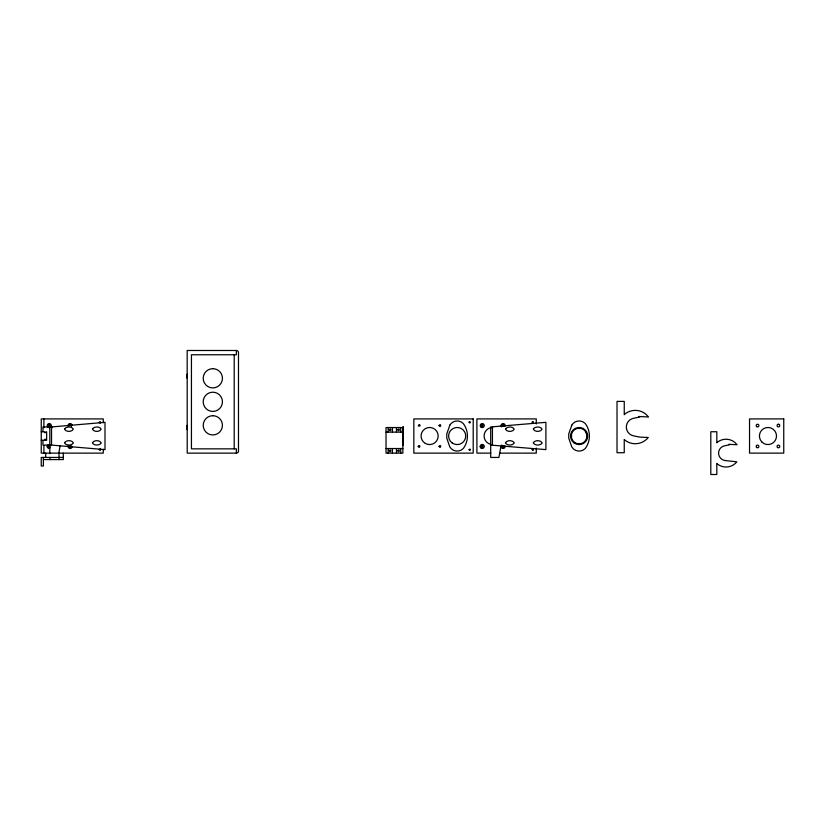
<?xml version="1.0" encoding="UTF-8"?>
<svg xmlns="http://www.w3.org/2000/svg" width="825" height="825" viewBox="0 0 825 825"><rect width="100%" height="100%" fill="white"/><g stroke="black" fill="none" stroke-linecap="round" stroke-linejoin="round"><path stroke-width="1.24" d="M58.843 452.791L60.122 445.82M501.022 445.82L498.898 457.442L490.7 457.442L490.7 426.958L545.903 422.338L545.903 449.615L490.7 445.088M48.252 446.304L49.882 445.675M69.259 445.943C68.3 447.975 72.105 447.707 70.929 445.851M503.951 426.164C505.055 423.555 500.404 424.978 502.776 426.525M69.331 445.84C68.135 447.686 71.919 448.006 71.012 445.964M100.485 422.751C101.166 420.203 97.546 422.823 100.176 422.978M49.954 447.181C47.829 448.656 47.891 444.221 49.974 445.758M49.851 447.274L48.242 446.573M502.879 445.479C500.352 446.768 504.817 448.687 504.013 445.964M639.715 416.996L634.415 418.12A8.982 8.982 0 0 0 633.796 435.909L639.777 437.116L648.285 437.487A16.675 16.675 0 0 1 624.845 440.065L624.247 439.447L624.247 452.719L617.018 452.719L617.018 401.393L624.247 401.393L624.247 414.728L625.412 413.603A16.675 16.675 0 0 1 645.717 414.047L648.543 416.996L638.622 416.491M729.712 444.747L725.299 445.675A7.487 7.487 0 0 0 724.783 460.505L736.859 461.825A13.901 13.901 0 0 1 717.317 463.97L716.822 463.454L716.822 474.509L710.799 474.509L710.799 431.743L716.822 431.743L716.822 442.85L717.791 441.922A13.901 13.901 0 0 1 734.714 442.282L737.065 444.747L728.805 444.324M49.252 424.576C46.21 427.103 52.192 426.298 49.51 424.607M419.172 424.576C416.13 427.103 422.122 426.298 419.43 424.607M42.962 431.743L42.962 426.958L51.532 426.958L105.002 422.338L105.002 449.615L51.532 445.088L42.962 445.088L42.962 440.302M236.352 350.491L187.172 350.491L187.213 453.131L236.352 453.131A2.135 2.135 0 0 0 238.487 450.986L238.487 352.626A2.135 2.135 0 0 0 236.352 350.491L236.352 354.771L191.441 354.771L191.441 448.852L236.352 448.852L236.352 453.131M402.765 428.144L403.301 428.113M402.765 428.257L403.301 428.257M402.765 428.423L403.301 428.423M578.696 428.536L579.552 428.536M402.765 428.639L403.301 428.639M402.765 428.897L403.301 428.897M402.765 429.175L403.301 429.175M402.765 429.454L403.301 429.454M402.765 429.712L403.301 429.712M402.765 429.938L403.301 429.938M402.765 430.103L403.301 430.248M41.25 431.743L44.674 431.743L44.674 432.774L46.643 431.743L46.643 440.302L45.53 440.302L45.53 439.271L44.674 439.271L44.674 440.302L41.25 440.302M386.028 432.135L402.868 432.135M578.696 443.51L579.552 443.51M386.028 448.532L402.868 448.532M490.803 453.131L476.902 453.131L476.902 418.914L536.281 418.914L536.281 423.988M499.641 453.131L536.281 453.131L536.281 448.058M63.308 457.442L41.25 457.442L41.25 465.991L43.385 465.991L43.385 457.442M43.385 459.577L63.308 459.577L63.308 453.131M100.248 449.099C97.433 449.171 101.351 451.853 100.403 449.213M586.152 432.589L586.802 434.528M480.233 446.428L480.294 446.954M47.231 446.428L47.293 446.954M187.203 375.571C187.193 369.837 187.203 382.46 187.203 376.726M187.203 426.896C187.193 421.152 187.203 433.775 187.203 428.041M571.632 435.59L571.632 436.446M492.432 426.958L492.432 445.088M400.723 427.536L400.723 432.135M400.723 448.532L400.723 453.131M396.454 427.536L396.454 432.135M396.454 448.532L396.454 453.131M392.442 427.536L392.442 432.135M392.442 448.532L392.442 453.131M388.162 427.536L388.162 432.135M388.162 448.532L388.162 453.131M234.207 354.771L234.207 448.852M103.269 422.72L103.269 418.914L41.25 418.914L41.25 453.131L103.269 453.131L103.269 449.326M59.029 453.131L59.029 459.577M52.068 427.041L52.068 427.68M51.532 426.958L51.532 445.088M50.057 457.442L50.057 459.577M49.799 426.958L49.799 453.729M45.695 453.131L45.695 457.442M43.9 418.914L43.9 427.783M43.9 445.521L43.9 453.131M490.483 444.283A8.549 8.549 0 0 1 492.69 427.463M505.086 445.964A2.021 2.021 0 0 1 502.58 448.408A2.021 2.021 0 0 1 501.724 445.015M501.569 426.865A2.021 2.021 0 0 1 502.796 423.586A2.021 2.021 0 0 1 505.024 426.288M72.146 446.48A2.021 2.021 0 0 1 69.836 448.46A2.021 2.021 0 0 1 68.176 445.912M68.135 425.917A2.021 2.021 0 0 1 69.795 423.586A2.021 2.021 0 0 1 72.115 425.246M49.748 448.418A2.021 2.021 0 0 1 47.84 445.015M48.562 447.624A1.351 1.351 0 0 1 48.283 447.408M48.283 445.51A1.351 1.351 0 0 1 49.913 445.294M49.851 424.38A1.351 1.351 0 0 1 50.346 426.35A1.351 1.351 0 0 1 48.335 426.577M48.242 424.679A1.351 1.351 0 0 1 48.51 424.452M71.332 447.037A1.351 1.351 0 0 1 70.878 447.573M69.238 447.48A1.351 1.351 0 0 1 68.846 446.903M71.424 425.906A1.351 1.351 0 0 1 71.301 426.226M68.939 424.927A1.351 1.351 0 0 1 69.424 424.432M70.764 424.401A1.351 1.351 0 0 1 71.414 425.205M439.044 446.325C440.767 449.996 441.674 443.242 439.044 446.325M418.172 446.304C419.822 450.007 420.853 443.272 418.172 446.304M69.125 425.422C68.609 427.164 70.146 422.709 71.125 425.411C71.651 427.154 70.073 422.709 69.125 425.422M439.055 425.422C440.694 429.134 441.746 422.4 439.055 425.422M469.095 422.163C470.291 424.885 471.085 419.956 469.095 422.163M532.177 422.163C533.373 424.885 534.167 419.956 532.177 422.163M64.649 442.53L64.618 443.087C66.32 445.737 71.404 445.696 73.25 443.2L73.281 442.643C71.569 439.993 66.485 440.024 64.649 442.53M505.55 442.53L505.519 443.087C507.22 445.737 512.304 445.696 514.15 443.2L514.181 442.643C512.469 439.993 507.385 440.024 505.55 442.53M92.513 442.52L92.483 443.077C94.174 445.737 99.258 445.696 101.114 443.211L101.145 442.654C99.454 439.983 94.37 440.034 92.513 442.52M533.414 442.52L533.383 443.077C535.074 445.737 540.158 445.696 542.015 443.211L542.046 442.654C540.354 439.983 535.27 440.034 533.414 442.52M469.105 449.604C470.157 452.389 471.199 447.501 469.105 449.604M532.187 449.604C533.239 452.389 534.28 447.501 532.187 449.604M203.435 399.702L203.208 402.208A9.622 9.622 0 0 0 210.726 411.201L213.221 411.427A9.622 9.622 0 0 0 222.214 403.91L222.441 401.414A9.622 9.622 0 0 0 214.933 392.422L212.427 392.195A9.622 9.622 0 0 0 203.435 399.702M389.266 429.567C390.503 433.434 392.267 426.845 389.266 429.567M389.266 450.563C390.503 454.431 392.267 447.841 389.266 450.563M397.681 429.567C398.918 433.434 400.682 426.845 397.681 429.567M397.681 450.563C398.918 454.431 400.682 447.841 397.681 450.563M481.274 425.318C482.512 429.175 484.275 422.596 481.274 425.318M481.274 446.181C482.47 450.058 484.316 443.499 481.274 446.181M64.742 428.629L64.587 429.175C65.918 432.156 71.971 432.156 73.301 429.175C71.94 426.236 66.763 426.422 64.742 428.629M505.642 428.629L505.488 429.175C506.818 432.156 512.872 432.156 514.202 429.175C512.841 426.236 507.664 426.422 505.642 428.629M92.617 428.608L92.462 429.155C93.751 432.166 99.804 432.156 101.166 429.196C99.846 426.236 94.658 426.422 92.617 428.608M533.517 428.608L533.363 429.155C534.652 432.166 540.705 432.156 542.066 429.196C540.746 426.236 535.559 426.422 533.517 428.608M449.893 425.04L446.789 433.878L446.789 438.157L449.749 446.82A8.549 8.549 0 0 0 463.207 448.594C468.837 441.251 468.837 430.794 463.207 423.452A8.549 8.549 0 0 0 451.11 423.452L449.893 425.04M571.859 425.04L568.755 433.878L568.755 438.157L571.725 446.82A8.549 8.549 0 0 0 585.173 448.594C590.803 441.251 590.803 430.794 585.173 423.452A8.549 8.549 0 0 0 573.076 423.452L571.859 425.04M212.871 415.707L210.375 416.027A9.622 9.622 0 0 0 203.208 425.287L203.517 427.773A9.622 9.622 0 0 0 212.778 434.95L215.273 434.631A9.622 9.622 0 0 0 212.871 415.707M213.17 368.672L210.674 368.909A9.622 9.622 0 0 0 203.208 377.943L203.445 380.438A9.622 9.622 0 0 0 212.479 387.905L214.985 387.668A9.622 9.622 0 0 0 222.441 378.634L222.203 376.128A9.622 9.622 0 0 0 213.17 368.672M473.199 418.914L413.83 418.914L413.83 453.131L473.199 453.131L473.199 418.914M783.75 418.914L749.533 418.914L749.533 453.131L783.75 453.131L783.75 418.914M403.301 426.958L402.765 426.958L402.765 445.088L403.301 445.088L403.301 426.958M402.868 427.536L386.028 427.536L386.028 453.131L402.868 453.131L402.868 427.536M778.728 424.277L778.377 424.236A1.351 1.351 0 0 0 777.191 426.174A1.351 1.351 0 0 0 779.45 426.422A1.351 1.351 0 0 0 778.728 424.277M586.627 436.446L586.606 435.59L586.616 436.446M481.243 427.329A2.021 2.021 0 0 0 484.275 425.576A2.021 2.021 0 0 0 481.243 423.833A2.021 2.021 0 0 0 481.243 427.329M481.222 448.192A2.021 2.021 0 0 0 484.275 446.48A2.021 2.021 0 0 0 481.264 444.696A2.021 2.021 0 0 0 481.222 448.192M48.242 427.329A2.021 2.021 0 0 0 51.263 425.576A2.021 2.021 0 0 0 48.242 423.833A2.021 2.021 0 0 0 48.242 427.329M761.918 442.066A8.549 8.549 0 0 0 776.222 438.23A8.549 8.549 0 0 0 765.744 427.762A8.549 8.549 0 0 0 761.918 442.066M756.577 447.408A1.351 1.351 0 0 0 758.825 446.81A1.351 1.351 0 0 0 757.175 445.16A1.351 1.351 0 0 0 756.577 447.408M756.618 426.577A1.351 1.351 0 0 0 758.845 425.865A1.351 1.351 0 0 0 757.113 424.298A1.351 1.351 0 0 0 756.618 426.577M777.532 447.48A1.351 1.351 0 0 0 779.728 446.707A1.351 1.351 0 0 0 777.954 445.191A1.351 1.351 0 0 0 777.532 447.48M574.138 442.973A8.549 8.549 0 0 0 587.637 436.868A8.549 8.549 0 0 0 575.602 428.227A8.549 8.549 0 0 0 574.138 442.973M574.757 442.509A7.817 7.817 0 0 0 586.936 436.559A7.817 7.817 0 0 0 575.695 428.99A7.817 7.817 0 0 0 574.757 442.509M425.339 443.427A8.549 8.549 0 0 0 438.168 436.023A8.549 8.549 0 0 0 425.339 428.618A8.549 8.549 0 0 0 425.339 443.427M452.172 442.973A8.549 8.549 0 0 0 465.671 436.868A8.549 8.549 0 0 0 453.637 428.227A8.549 8.549 0 0 0 452.172 442.973"/></g></svg>
